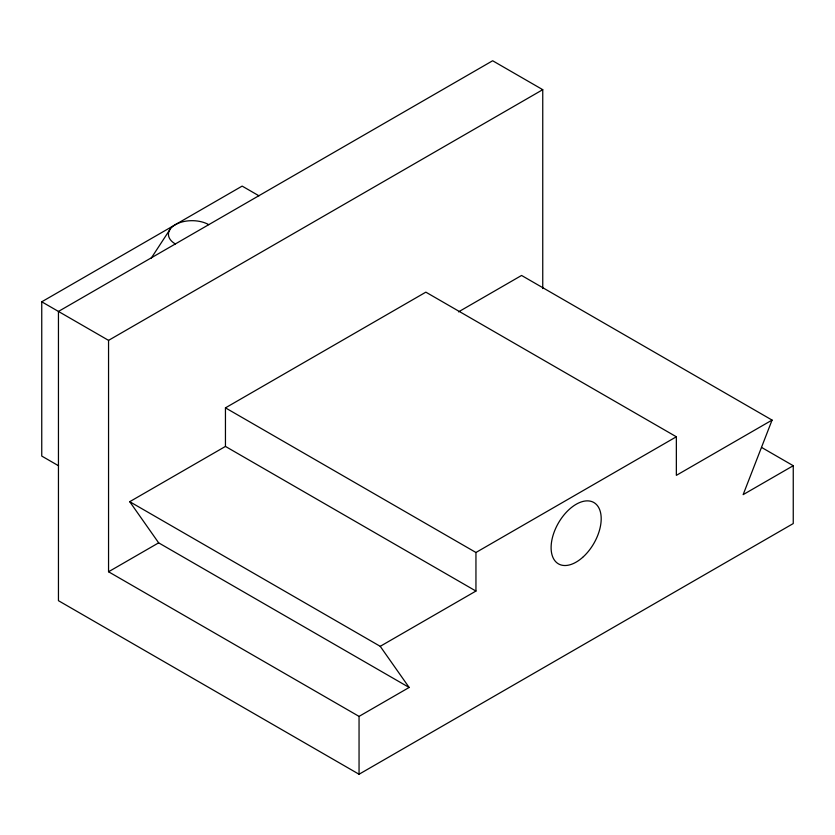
<?xml version="1.0" encoding="UTF-8"?>
<svg xmlns="http://www.w3.org/2000/svg" width="835" height="835" viewBox="0 0 835 835"><rect width="100%" height="100%" fill="white"/><g stroke="black" fill="none" stroke-linecap="round" stroke-linejoin="round"><path stroke-width="1.25" d="M458.509 311.873L521.572 275.456L772.072 420.089L743.15 494.633L793.25 465.711L793.25 523.555L359.05 774.243L58.45 600.689L58.45 311.445L492.65 60.757L542.75 89.679L542.75 288.586M151.229 258.14L170.225 229.093M58.586 465.794L41.75 456.067L41.75 301.8L242.15 186.101L258.986 195.818M41.75 301.8L108.55 340.367L542.75 89.679M108.55 340.367L108.55 571.766L359.05 716.388L409.15 687.466L158.65 542.844L129.728 501.689L225.45 446.422L225.45 407.856L425.85 292.156L676.35 436.778L676.35 475.355L772.072 420.089M108.55 571.766L158.65 542.844M225.45 407.856L475.95 552.488L676.35 436.778M129.728 501.689L380.228 646.321L475.95 591.055L475.95 552.488M761.656 447.466L793.25 465.711M225.45 446.422L475.95 591.055M380.228 646.321L409.15 687.466M359.05 716.388L359.05 774.243M175.35 243.945A23.62 13.631 0 0 1 175.35 224.667A23.62 13.631 0 0 1 208.75 224.667M582.632 557.394A35.425 20.457 -60 0 0 593.862 502.524A35.425 20.457 -60 0 0 551.956 539.681A35.425 20.457 -60 0 0 582.632 557.394"/></g></svg>
